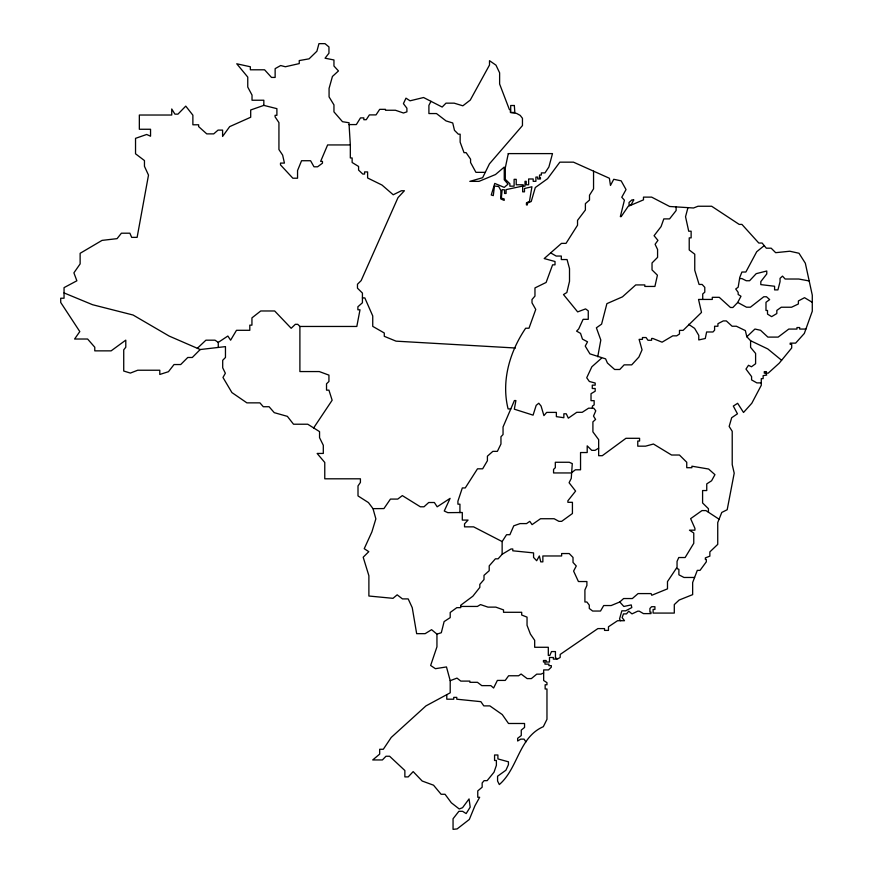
<?xml version="1.0" encoding="UTF-8"?>
<svg xmlns="http://www.w3.org/2000/svg" width="873" height="873" viewBox="0 0 873 873"><rect width="100%" height="100%" fill="white"/><g stroke="black" fill="none" stroke-linecap="round" stroke-linejoin="round"><path stroke-width="1.31" d="M597.754 356.741L600.81 340.055L596.39 327.811L601.584 324.145L606.899 303.64L622.449 296.853L635.74 284.925L644.82 284.925L644.82 286.442L654.903 286.442L657.424 275.213L652.033 269.91L652.033 262.948L657.576 257.36L657.576 249.482L655.099 244.298L657.936 240.37L654.073 235.71L661.079 226.587L663.818 218.894L669.569 218.894L676.117 210.557L676.117 206.901M764.224 245.619L756.705 251.74L745.858 272.027L741.919 272.027L739.78 277.363L738.165 287.206L735.721 288.996L738.165 292.346L738.165 294.463L740.981 296.253L737.696 302.462L732.884 307.492L730.461 307.492L719.254 297.322L712.292 297.322L712.292 299.439L698.531 299.439L701.51 312.425L683.112 330.376L679.478 330.376L679.478 333.999L676.695 335.843L672.767 335.843L662.083 342.183L652.818 338.462L651.607 338.462L651.607 340.274L647.973 340.274L646.075 337.535L642.441 337.535L642.441 339.357L639.112 339.357L642.048 349.855L638.883 357.057L631.714 364.859L624.14 364.859L619.775 369.486L614.636 369.486L607.422 363.015L605.6 358.858L589.919 353.871L585.237 346.09L587.529 341.823L582.455 339.106L580.545 333.366L576.595 331.129L578.701 328.946L583.109 319.322L588.26 319.322L588.26 310.875L585.576 308.9L577.653 311.89L563.489 294.561L566.85 292.52L569.512 281.324L569.512 268.611L567.057 259.554L561.306 259.554L561.306 256.051L556.166 256.051L550.645 252.897M687.957 207.643L685.534 216.711L688.71 231.203L691.132 231.203L691.132 237.871L689.223 237.871L689.223 249.973L694.755 254.207L694.755 270.259L699.087 284.445L702.11 284.445L704.784 287.337L704.784 292.171L702.721 293.961L702.721 299.439M430.978 101.323L428.905 105.382L428.905 113.555L436.467 113.555L446.07 120.932L452.738 122.962L454.473 130.328L458.336 134.18L460.147 134.18L460.147 142.157L464.021 152.666L466.138 152.666L470.569 159.17L470.569 162.509L475.938 172.341L485.268 172.341M64.045 292.924L92.582 304.721L133.078 315.022L169.166 336.072L200.201 349.538L225.463 346.614L225.463 357.483L222.702 360.276L222.702 367.806L225.354 373.251L222.975 377.463L231.912 392.577L246.895 402.857L259.914 402.857L263.297 406.731L269.08 406.731L274.253 412.656L287.37 416.356L293.524 424.223L307.754 424.223L319.551 431.622L319.551 437.679L323.305 445.274L323.305 453.447L317.128 453.447L324.767 462.461L324.767 478.808L360.418 478.808L360.418 482.442L358.006 485.934L358.006 495.919L368.461 502.597L373.011 508.653L375.859 518.857L371.898 531.897L364.227 548.691L368.788 551.671L363.19 557.214L368.886 575.733L368.886 596.019L393.003 598.332L397.171 594.829L402.442 598.9L408.193 598.9L412.252 607.695L416.661 633.667L425.14 633.667L431.578 629.684L436.947 634.114L441.312 632.739L444.117 621.587L450.206 617.615L450.206 612.475L456.808 607.652L460.737 607.652L460.737 605.229L472.882 596.183L479.823 587.398L479.823 584.375L484.002 579.574L484.002 575.34L489.207 570.713L489.207 565.868L495.395 558.818L498.123 558.818L502.139 554.279L502.139 541.566L506.569 534.702L509.897 534.702L513.771 525.819L520.057 523.593L526.55 523.593L529.78 521.345L532.072 524.629L540.518 518.737L554.137 518.737L558.927 521.345L561.655 521.345L572.426 513.52L572.426 502.313L567.886 502.313L567.886 500.796L575.602 491.073L569.087 482.725L571.258 478.393L572.284 463.618L569.24 462.264L555.315 462.264L555.315 467.721L553.558 469.379L553.558 472.948L571.258 472.948L575.394 469.794L580.545 469.794L580.545 452.541L587.202 452.541L587.202 445.874L591.73 450.348L595.059 450.348L598.66 448.133M313.658 427.923L332.144 400.238L328.935 390.144L326.524 390.144L326.524 383.782L328.935 381.49L328.935 375.128L319.278 371.56L299.897 371.56L299.897 326.458L297.758 324.32L295.336 324.32L291.178 328.281L274.668 310.974L260.743 310.974L251.937 317.881L251.937 325.149L249.809 325.149L249.809 330.3L236.496 330.3L230.614 340.186L227.853 336.029L218.272 342.391L218.272 347.454M200.201 349.538L192.3 357.483L187.76 357.483L180.7 364.543L174.033 364.543L168.445 371.702L159.792 374.462L159.792 370.228L137.716 370.228L130.372 373.077L123.726 371.025L123.726 349.833L125.788 347.225L125.788 340.132L111.122 350.859L94.775 350.859L94.775 347.225L87.606 339.019L74.587 339.019L79.803 331.576L60.717 302.462L60.717 298.228L64.045 298.228L64.045 287.632L76.868 280.79L73.899 272.856L80.13 263.908L80.13 253.312L102.032 240.391L117.069 238.645L121.402 233.2L129.881 233.2L131.681 237.369L137.126 237.369L148.497 175.124L144.46 166.317L144.46 160.567L135.533 153.79L135.533 138.349L146.686 134.475L150.549 136.221L150.549 129.259L139.342 129.259L139.342 115.029L171.741 115.029L171.741 108.983L174.916 114.145L177.939 114.145L185.763 106.124L192.878 115.171L192.878 124.784L198.629 124.784L198.629 126.596L206.748 133.875L213.721 133.875L218.054 130.099L222.593 130.099L222.593 136.45L229.675 126.629L250.693 117.244L250.693 109.976L263.832 105.382L276.894 108.656L276.894 115.312L275.082 115.312L275.082 116.829L278.934 122.624L278.934 149.567L282.634 155.11L284.434 163.087L280.506 163.087L280.506 164.899L292.859 178.212L297.551 178.212L297.551 170.541L301.556 160.73L310.581 160.73L313.996 166.798L317.586 166.798L322.464 163.196L322.464 161.385L320.642 161.385L327.615 144.94L350.324 144.94L350.324 157.958L352.135 157.958L352.135 162.498L358.585 166.459L358.585 170.093L362.764 174.054L364.576 174.054L364.576 171.926L367.609 171.926L367.609 177.983L382.014 185.054L393.221 194.766L401.373 190.751L404.395 190.751L398.001 197.614L361.138 280.626L357.472 284.238L357.472 288.177L362.426 293.077L362.426 302.767L357.886 306.772L357.886 309.795L360.003 309.795L356.817 326.458L299.897 326.458M781.608 360.276L767.793 348.949L750.594 340.71L746.83 336.771L754.938 329.034L760.558 330.289L767.869 337.098L778.159 337.098L788.788 329.066L796.962 329.066L796.962 327.55L799.69 327.55L799.69 329.066L805.899 329.066M197.342 348.294L205.919 340.186L215.009 340.186L218.272 342.391M502.139 554.279L510.967 548.986L512.778 548.986L512.778 550.798L533.567 552.893L533.567 557.432L536.688 560.728L539.35 555.97L540.747 561.863L542.864 561.863L542.864 555.97L561.634 555.97L561.634 553.547L569.207 553.547L573.015 557.443L573.015 562.419L576.278 565.999L573.605 571.084L578.417 581.538L586.896 581.538L586.896 585.477L584.91 589.897L584.91 601.999L586.896 601.999L589.286 605.131L589.286 608.459L592.647 611.045L600.515 611.045L603.701 605.546L611.165 605.546L619.786 601.977L623.617 598.54L632.358 598.54L638.076 593.585L651.094 593.585L651.782 595.266L667.485 588.86L667.485 581.593L676.4 568.247L678.888 569.349L678.888 574.805L683.985 577.468L694.581 577.468M601.584 358.137L591.85 366.791L586.721 377.758L589.34 381.468L595.19 383.04L595.19 385.157L592.276 385.157L592.276 388.496L595.19 388.496L595.19 391.213L591.021 393.701L591.021 400.663L594.153 400.663L594.153 404.897L592.396 406.076L592.396 408.193M543.661 672.941L540.976 674.152L536.742 674.152L531.373 678.594L527.139 678.594L521.094 674.032L518.606 675.767L508.621 675.767L505.238 680.416L497.37 680.416L493.605 688.011L490.855 685.632L481.776 685.632L477.455 682.315L469.881 682.315L469.881 681.104L460.802 681.104L456.994 678.103L450.206 680.678L450.206 692.813L425.959 705.897L391.224 737.445L383.312 749.274L379.679 749.274L379.679 754.119L372.716 759.947L382.396 759.947L385.975 756.247L389.609 756.247L404.865 770.521L404.865 776.905L408.193 776.905L413.169 771.612L422.172 781.019L433.543 785.198L441.105 794.266L445.034 794.266L451.33 802.789L459.253 808.998L462.57 807.678L469.063 798.926L470.187 807.165L466.16 813.571L462.57 811.312L458.882 811.312L453.054 818.754L453.054 829.35L457.125 828.914L469.325 819.463L474.967 805.735L479.67 797.267L477.76 797.267L477.76 790.916L482.158 787.206L482.158 782.961L484.111 780.648L487.145 780.648L494.02 772.201L496.388 765.326L496.388 760.481L494.565 760.481L494.565 754.992L497.905 754.992L497.905 758.921L508.435 761.802L508.435 764.693L505.936 770.204L497.577 776.217L497.577 781.019L499.323 784.554C518.3 768.142 518.649 737.456 543.344 726.663L546.967 719.341L546.967 688.993L545.145 688.993L545.145 684.759L546.967 684.759L546.967 682.642L543.661 680.504L543.661 669.907L548.506 669.907L551.321 667.158L551.321 665.652L548.899 665.652L548.899 664.135L544.959 664.135L544.959 662.018L543.453 662.018L543.453 660.501L546.171 660.501L546.171 662.018L549.499 662.018L549.499 657.478L553.351 657.478L553.351 659.126L557.28 659.126L560.182 657.478L560.182 654.444L597.874 628.593L604.542 628.593L604.542 630.404L608.47 630.404L608.47 626.77L617.549 620.725L624.511 620.725L622.122 617.593L623.464 613.894L626.498 613.894L628.724 611.198L631.997 613.894L637.737 611.176L639.254 611.176L643.445 613.61L651.007 613.61L651.007 612.093L649.916 612.093L649.916 608.459L651.585 606.713L654.925 606.713L654.925 609.441L653.102 609.441L653.102 613.075L674.294 613.075L674.294 604.596L679.15 600.035L692.649 594.633L692.649 582.531L697.298 570.375L700.026 570.375L706.312 561.841L706.312 559.418L705.351 559.418L705.351 557.902L709.858 556.134L709.858 551.9L717.737 544.37L717.737 522.567L721.775 512.44L727.187 509.734L734.204 473.166L732.218 464.611L732.218 431.306L729.151 426.439L731.683 417.72L737.456 413.813L733.309 406.076L737.641 403.293L743.523 412.471L751.817 403.239L761.278 385.299L761.278 378.642L763.133 378.642L763.133 375.641L766.712 375.063L765.796 373.153L764.29 373.153L764.29 371.636L766.407 371.636L766.407 373.153L768.218 373.153L779.218 363.19L791.691 347.978L791.691 344.344L790.174 344.344L790.174 343.133L795.63 343.133L804.328 333.442L812.283 311.214L812.283 295.161L805.332 263.22L798.991 253.257L789.825 251.228L775.671 252.679L771.165 248.194L766.319 248.194L762.118 243.032L758.79 243.032L741.919 224.405L739.202 224.405L711.648 206.246L698.018 206.246L693.511 207.992L669.635 206.486L651.651 197.123L643.477 197.123L643.477 199.852L628.156 206.388L621.161 216.635L620.343 216.635L624.413 200.179L621.772 197.254L626.028 189.572L621.161 180.842L613.752 179.292L610.478 185.436L609.387 178.256L573.474 162.16L559.844 162.16L547.578 178.703L535.291 187.542L531.231 201.499L527.357 203.191L527.357 204.926L526.441 204.926L526.441 202.809L529.453 201.379L531.93 186.757L524.477 188.503L524.477 191.831L522.654 191.831L522.654 186.08L506.078 189.627L506.078 193.468L504.572 193.468L504.572 189.867L502.161 189.627L501.32 198.062L504.201 198.979L504.201 200.397L500.862 198.979L500.862 190.5L498.679 186.516L494.467 186.004L493.289 195.617L491.259 195.006L494.762 183.417L504.256 187.4L508.021 184.127L504.256 179.783L504.256 167.07L495.493 174.535L478.993 181.366L469.816 181.366L482.627 177.71L489.437 163.851L522.458 125.559L522.458 118.302L520.243 115.422L516.62 113.435L510.378 112.464L510.378 110.031L509.352 109.463L499.618 84.015L499.618 72.819L495.973 65.159L489.502 60.674L489.502 65.028L470.274 100.068L462.854 105.808L454.167 103.156L445.983 103.156L442.164 107.052L423.569 97.525L410.037 100.81L405.989 98.158L403.413 103.636L406.905 108.208L406.905 111.842L403.457 112.999L395.436 110.249L385.451 110.249L385.451 109.343L379.7 109.343L376.023 114.898L369.388 114.898L366.245 119.71L363.823 119.71L363.823 117.888L360.494 117.888L356.337 124.577L349.069 124.577L349.069 122.755L342.489 121.696L333.955 111.864L333.955 104.902L329.077 96.892L329.077 88.413L332.427 76.464L338.462 70.942L333.955 66.021L333.955 59.964L325.051 58.207L328.957 53.198L328.957 46.946L325.007 43.65L318.961 43.65L316.888 51.245L309.075 58.84L299.243 60.575L299.243 63.598L285.362 66.752L280.67 65.53L275.137 68.651L275.137 77.424L271.503 77.424L264.584 69.796L250.355 69.796L250.355 66.774L236.758 63.784L247.757 77.086L247.757 87.071L252.024 95.092L252.024 100.231L263.832 100.231L263.832 105.382M373.011 508.653L383.934 508.577L390.438 499.083L397.75 499.083L402.333 495.613L420.339 506.787L424.005 506.787L428.708 502.51L434.361 502.51L437.177 506.809L450.097 498.363L444.259 511L447.827 512.658L462.297 512.506L462.297 520.079L468.048 520.079L464.534 523.833L464.534 526.856L473.613 526.856L502.139 541.566M739.78 278.574L741.919 278.574L746.251 280.746L749.591 280.746L756.204 273.664L766.767 271.001L766.767 273.947L760.809 281.586L760.809 284.609L774.591 286.257L774.591 289.891L777.919 289.891L780.047 281.684L780.047 278.356L782.503 276.108L785.154 279.022L798.784 279.022L809.195 280.953M362.426 297.922L364.838 297.922L372.738 315.95L372.738 326.371L384.284 332.995L384.284 336.323L396.047 341.157L515.441 348.011M761.278 382.887L756.858 382.887L751.588 379.919L751.588 376.59L745.979 369.072L748.488 365.285L751.457 366.78L755.603 363.735L755.603 353.445L750.594 347.378L750.594 340.71M510.803 408.902L508.086 408.902C501.102 380.824 509.81 351.623 525.655 328.226L528.983 328.226L535.749 309.435L532.006 302.855L532.006 299.526L534.963 296.089L534.963 287.915L546.116 282.459L552.587 264.835L555.01 264.835L555.01 261.507L544.195 258.561L561.481 243.371L566.02 243.371L577.533 225.212L577.533 220.367L585.39 210L585.39 203.638L589.504 200.059L589.504 195.214L593.553 188.83L593.553 171.163M460.737 606.44L477.389 606.44L480.51 604.585L487.963 607.128L495.831 607.128L503.525 609.9L503.525 612.289L521.694 612.289L521.694 615.018L527.041 617.135L527.041 625.308L530.402 634.071L534.68 640.313L534.68 647.275L548.309 647.275L548.309 655.459L549.815 655.459L551.507 651.564L555.446 651.564L555.446 658.231L556.658 658.231L556.658 659.126M737.696 302.462L746.491 307.198L750.42 307.198L763.777 296.755L766.494 296.755L769.648 299.592L765.992 302.298L765.992 310.472L767.509 310.472L767.509 314.105L771.634 316.648L776.828 313.538L776.828 310.406L781.259 307.231L791.549 307.231L798.38 303.979L798.38 300.956L804.535 297.682L812.283 302.331M719.079 519.217L705.908 510.585L701.979 510.585L690.63 518.66L694.919 528.351L694.919 530.173L689.463 530.173L693.762 533.01L693.762 543.301L685.13 557.531L678.768 557.531L677.044 561.404L677.044 568.541M688.59 324.309L694.613 328.357L698.771 335.396L698.771 339.935L705.275 338.506L706.617 331.98L712.979 331.98L714.594 330.18L714.594 326.24L717.922 326.24L717.922 323.708L723.291 320.915L726.325 320.915L732.12 326.24L736.354 326.24L745.356 330.583L746.83 336.771M619.786 601.977L623.835 606.473L631.244 604.913L631.801 607.586L625.646 610.827L621.849 610.827L619.535 618.979L620.539 620.725M525.873 741.908L524.062 739.125L520.745 739.125L517.645 741.013L517.645 738.285L521.268 735.557L521.268 730.101L524.553 727.427L524.553 723.488L508.512 723.488L502.259 714.561L489.851 705.886L483.795 705.886L480.87 701.663L456.775 699.197L456.775 697.374L453.742 697.374L453.742 699.197L446.78 699.197L446.78 694.657M450.206 680.678L446.474 666.939L435.409 668.685L430.64 665.466L436.947 646.828L436.947 634.114M349.069 124.577L350.324 144.94M708.429 512.233L708.429 508.697L702.59 502.968L702.59 490.55L706.748 490.55L706.748 483.893L711.582 480.772L714.943 474.672L708.614 469.03L691.896 466.193L691.896 467.71L686.745 467.71L686.745 462.264L679.434 455.019L671.555 455.019L653.451 444.019L645.562 446.168L637.759 446.168L637.759 441.029L639.582 441.029L639.582 438.301L625.952 438.301L602.294 455.695L598.66 455.695L598.66 439.654L592.909 431.862L592.909 421.866L595.593 419.422L593.498 416.083L595.79 410.801L593.727 408.193L588.577 408.193L582.226 412.307L576.78 412.307L568.323 418.178L566.271 413.791L563.849 413.791L563.849 417.72L556.363 416.639L556.363 412.394L546.673 412.394L543.923 415.624L541.074 406.043L538.772 403.228L536.197 405.334L533.076 415.144L514.328 409.186L515.899 400.554L514.393 400.554L503.044 426.984L503.044 434.547L500.96 436.751L500.96 444.008L497.381 451.363L492.841 451.363L487.407 456.186L487.407 460.726L482.649 468.812L477.498 468.812L465.254 487.942L462.33 487.942L457.921 501.146L457.921 504.179L459.94 504.179L459.94 512.658M508.293 153.604L505.303 167.834L505.303 179.336L509.876 183.745L509.876 186.167L514.11 186.167L514.11 179.336L516.227 179.336L516.227 184.781L523.189 184.781L523.189 186.167L525.011 186.167L525.011 181.322L526.223 181.322L526.223 184.781L528.634 184.781L528.634 178.976L533.185 178.976L533.185 181.322L535.902 181.322L535.902 177.077L537.724 177.077L537.724 178.965L540.442 178.965L540.442 177.754L539.536 177.754L539.536 175.026L541.358 175.026L541.358 172.909L544.981 172.909L548.899 166.972L552.489 153.604L508.293 153.604M633.722 199.972L631.124 204.762L629.051 205.21L629.051 202.481L631.976 199.852L633.722 199.972M514.339 105.502L510.705 105.502L510.705 112.464L514.83 112.464L514.339 105.502"/></g></svg>
